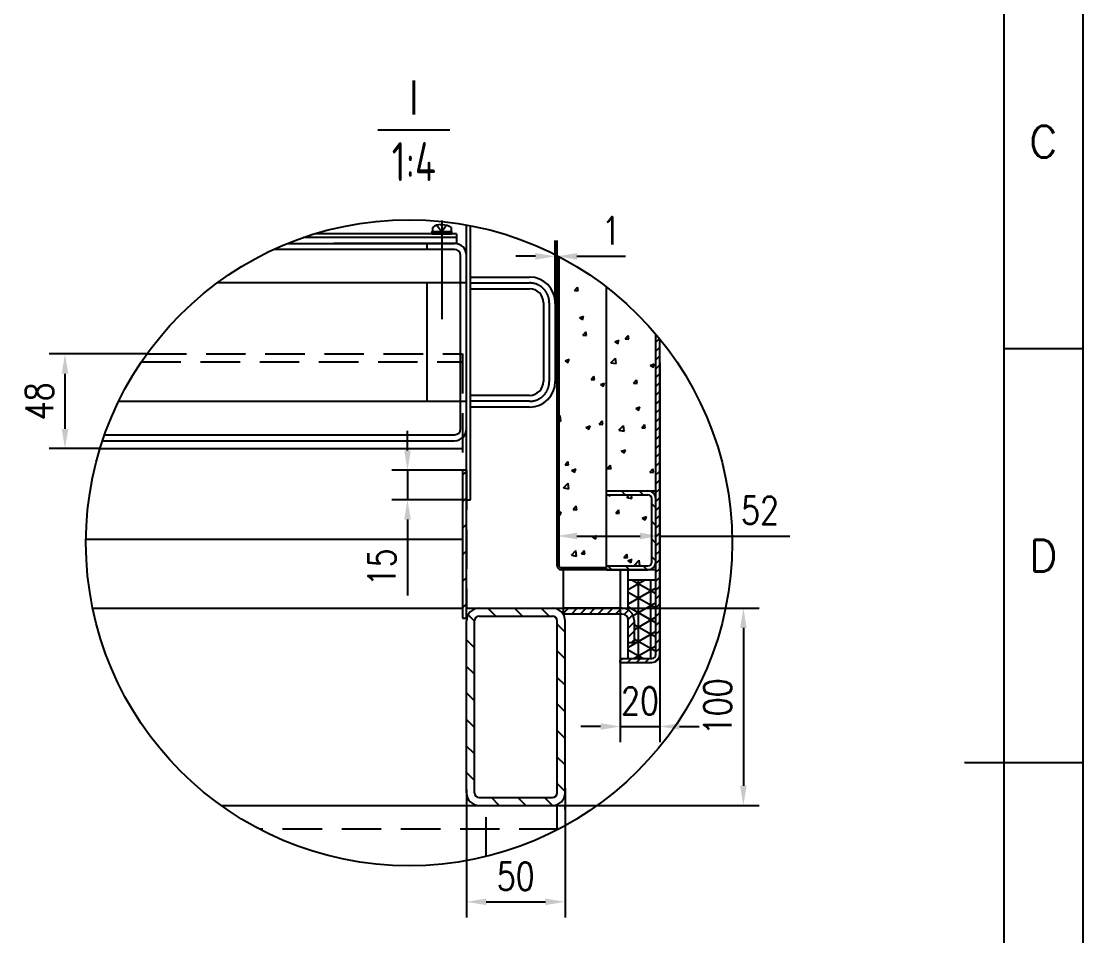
# Model space of a CAD drawing. Header units: inches. Extents: x -500 to 11380, y -200 to 8200.
# Drawn here: x 8689 to 11380, y 3561 to 5881 of the extents above; entities that cross this region are included whole.
import ezdxf
from ezdxf.enums import TextEntityAlignment as Align

# ---------------------------------------------------------------- set-up
doc = ezdxf.new("R2010")
doc.units = ezdxf.units.IN
doc.header["$LTSCALE"] = 200
doc.linetypes.add('CENTER', pattern=[2, 1.25, -0.25, 0.25, -0.25])
doc.linetypes.add('DASHED', pattern=[0.75, 0.5, -0.25])
for name, color, linetype in [('1轮廓实线层', 7, 'Continuous'), ('2细线层', 4, 'Continuous'), ('3中心线层', 1, 'CENTER'), ('4虚线层', 6, 'DASHED'), ('5剖面线层', 2, 'Continuous'), ('6文字层', 3, 'Continuous'), ('7标注层', 4, 'Continuous'), ('8符号标注层', 31, 'Continuous'), ('图框层', 7, 'Continuous')]:
    doc.layers.add(name, color=color, linetype=linetype)
doc.styles.add('PC_TEXTSTYLE', font='isocp.shx', dxfattribs={"width": 0.8, "bigfont": 'hzfs.shx'})
doc.styles.add('TH_GBDIM', font='romans.shx', dxfattribs={"width": 0.8, "bigfont": 'gbcbig.shx'})
doc.dimstyles.new('TH_GBDIM', dxfattribs={"dimscale": 20, "dimtxt": 3.5, "dimasz": 2.5, "dimexe": 2, "dimexo": 0, "dimgap": 1.5, "dimtad": 1, "dimdec": 1, "dimdsep": 46, "dimtxsty": 'TH_GBDIM', "dimcen": 2.5, "dimclrd": 130, "dimclre": 130, "dimclrt": 3, "dimadec": 0, "dimazin": 2, "dimtfac": 0.714286, "dimtdec": 1, "dimtmove": 0, "dimatfit": 3, "dimfxl": 0, "dimtzin": 0, "dimlwd": -1, "dimlwe": -1, "dimarcsym": 0})

# ---------------------------------------------------------------- blocks, each defined once
blk = doc.blocks.new('*D44')
at = {"layer": '7标注层', "color": 130, "transparency": 16777216}
for p, q in [((10035.6, 4391.7), (10559.6, 4391.7)), ((10519.6, 4341.7), (10519.6, 3941.7)), ((10035.6, 3891.7), (10559.6, 3891.7))]:
    blk.add_line(p, q, dxfattribs=at)
for points in [[(10511.3, 4341.7), (10528, 4341.7), (10519.6, 4391.7)], [(10511.3, 3941.7), (10528, 3941.7), (10519.6, 3891.7)]]:
    blk.add_solid(points, dxfattribs=at)
at = {"layer": 'Defpoints', "color": 0, "transparency": 16777216}
for p in [(10035.6, 4391.7), (10035.6, 3891.7), (10519.6, 3891.7)]:
    blk.add_point(p, dxfattribs=at)
at = {"layer": '7标注层', "color": 3, "transparency": 16777216, "insert": (10454.6, 4141.7), "char_height": 70, "attachment_point": 5, "rotation": 90, "style": 'TH_GBDIM'}
blk.add_mtext('100', dxfattribs=at)
blk = doc.blocks.new('*D45')
at = {"layer": '7标注层', "color": 130, "transparency": 16777216}
for p, q in [((9817.6, 3932.2), (9817.6, 3607.2)), ((10067.6, 3935.1), (10067.6, 3607.2)), ((9867.6, 3647.2), (10017.6, 3647.2))]:
    blk.add_line(p, q, dxfattribs=at)
for points in [[(9867.6, 3655.5), (9867.6, 3638.9), (9817.6, 3647.2)], [(10017.6, 3655.5), (10017.6, 3638.9), (10067.6, 3647.2)]]:
    blk.add_solid(points, dxfattribs=at)
at = {"layer": 'Defpoints', "color": 0, "transparency": 16777216}
for p in [(9817.6, 3932.2), (10067.6, 3935.1), (10067.6, 3647.2)]:
    blk.add_point(p, dxfattribs=at)
at = {"layer": '7标注层', "color": 3, "transparency": 16777216, "insert": (9942.6, 3712.2), "char_height": 70, "attachment_point": 5, "style": 'TH_GBDIM'}
blk.add_mtext('50', dxfattribs=at)
blk = doc.blocks.new('*D46')
at = {"layer": '7标注层', "color": 130, "transparency": 16777216}
for p, q in [((10047.6, 4499.2), (10047.6, 4615)), ((10307.6, 4499.2), (10307.6, 4615)), ((10097.6, 4575), (10257.6, 4575)), ((10307.6, 4575), (10637.1, 4575))]:
    blk.add_line(p, q, dxfattribs=at)
for points in [[(10097.6, 4583.4), (10097.6, 4566.7), (10047.6, 4575)], [(10257.6, 4583.4), (10257.6, 4566.7), (10307.6, 4575)]]:
    blk.add_solid(points, dxfattribs=at)
at = {"layer": 'Defpoints', "color": 0, "transparency": 16777216}
for p in [(10307.6, 4575), (10047.6, 4499.2), (10307.6, 4499.2)]:
    blk.add_point(p, dxfattribs=at)
at = {"layer": '7标注层', "color": 3, "transparency": 16777216, "insert": (10561.7, 4640), "char_height": 70, "attachment_point": 5, "style": 'TH_GBDIM'}
blk.add_mtext('52', dxfattribs=at)
blk = doc.blocks.new('*D47')
at = {"layer": '7标注层', "color": 130, "transparency": 16777216}
for p, q in [((10207.6, 4440.5), (10207.6, 4051.9)), ((10307.6, 4440.5), (10307.6, 4051.9)), ((10157.6, 4091.9), (10107.6, 4091.9)), ((10207.6, 4091.9), (10307.6, 4091.9)), ((10357.6, 4091.9), (10407.6, 4091.9))]:
    blk.add_line(p, q, dxfattribs=at)
for points in [[(10157.6, 4100.3), (10157.6, 4083.6), (10207.6, 4091.9)], [(10357.6, 4100.3), (10357.6, 4083.6), (10307.6, 4091.9)]]:
    blk.add_solid(points, dxfattribs=at)
at = {"layer": 'Defpoints', "color": 0, "transparency": 16777216}
for p in [(10207.6, 4440.5), (10307.6, 4440.5), (10307.6, 4091.9)]:
    blk.add_point(p, dxfattribs=at)
at = {"layer": '7标注层', "color": 3, "transparency": 16777216, "insert": (10257.6, 4156.9), "char_height": 70, "attachment_point": 5, "style": 'TH_GBDIM'}
blk.add_mtext('20', dxfattribs=at)
blk = doc.blocks.new('*D48')
at = {"layer": '7标注层', "color": 130, "transparency": 16777216}
for p, q in [((10042.6, 5164.4), (10042.6, 5324.3)), ((10047.6, 5164.4), (10047.6, 5324.3)), ((9992.6, 5284.3), (9942.6, 5284.3)), ((10042.6, 5284.3), (10047.6, 5284.3)), ((10097.6, 5284.3), (10220.9, 5284.3))]:
    blk.add_line(p, q, dxfattribs=at)
for points in [[(9992.6, 5292.6), (9992.6, 5275.9), (10042.6, 5284.3)], [(10097.6, 5292.6), (10097.6, 5275.9), (10047.6, 5284.3)]]:
    blk.add_solid(points, dxfattribs=at)
at = {"layer": 'Defpoints', "color": 0, "transparency": 16777216}
for p in [(10047.6, 5284.3), (10042.6, 5164.4), (10047.6, 5164.4)]:
    blk.add_point(p, dxfattribs=at)
at = {"layer": '7标注层', "color": 3, "transparency": 16777216, "insert": (10184.3, 5349.3), "char_height": 70, "attachment_point": 5, "style": 'TH_GBDIM'}
blk.add_mtext('1', dxfattribs=at)
blk = doc.blocks.new('*D49')
at = {"layer": '7标注层', "color": 130, "transparency": 16777216}
for p, q in [((9668.1, 4791.7), (9668.1, 4841.7)), ((9807.6, 4741.7), (9628.1, 4741.7)), ((9668.1, 4741.7), (9668.1, 4666.7)), ((9817.6, 4666.7), (9628.1, 4666.7)), ((9668.1, 4616.7), (9668.1, 4424.1))]:
    blk.add_line(p, q, dxfattribs=at)
for points in [[(9659.8, 4791.7), (9676.5, 4791.7), (9668.1, 4741.7)], [(9659.8, 4616.7), (9676.5, 4616.7), (9668.1, 4666.7)]]:
    blk.add_solid(points, dxfattribs=at)
at = {"layer": 'Defpoints', "color": 0, "transparency": 16777216}
for p in [(9807.6, 4741.7), (9668.1, 4666.7), (9817.6, 4666.7)]:
    blk.add_point(p, dxfattribs=at)
at = {"layer": '7标注层', "color": 3, "transparency": 16777216, "insert": (9603.1, 4495.4), "char_height": 70, "attachment_point": 5, "rotation": 90, "style": 'TH_GBDIM'}
blk.add_mtext('15', dxfattribs=at)
blk = doc.blocks.new('*D50')
at = {"layer": '7标注层', "color": 130, "transparency": 16777216}
for p, q in [((9007.6, 5036.7), (8759.8, 5036.7)), ((8799.8, 4986.7), (8799.8, 4846.7)), ((8888.6, 4796.7), (8759.8, 4796.7))]:
    blk.add_line(p, q, dxfattribs=at)
for points in [[(8791.5, 4986.7), (8808.2, 4986.7), (8799.8, 5036.7)], [(8791.5, 4846.7), (8808.2, 4846.7), (8799.8, 4796.7)]]:
    blk.add_solid(points, dxfattribs=at)
at = {"layer": 'Defpoints', "color": 0, "transparency": 16777216}
for p in [(9007.6, 5036.7), (8799.8, 4796.7), (8888.6, 4796.7)]:
    blk.add_point(p, dxfattribs=at)
at = {"layer": '7标注层', "color": 3, "transparency": 16777216, "insert": (8734.8, 4916.7), "char_height": 70, "attachment_point": 5, "rotation": 90, "style": 'TH_GBDIM'}
blk.add_mtext('48', dxfattribs=at)

msp = doc.modelspace()

# ---------------------------------------------------------------- hatches: boundary and pattern name
at = {"layer": '5剖面线层'}
h = msp.add_hatch(dxfattribs=at)
h.set_pattern_fill('ANSI31', color=256, scale=5)
edge = h.paths.add_edge_path()
edge.add_arc((9672.12, 4557.78), 819.14, 39.12182, 40.21755)
edge.add_line((10297.61, 5086.69), (10297.61, 4274.24))
edge.add_arc((10287.61, 4274.24), 10, -90, 0, ccw=False)
edge.add_line((10287.61, 4264.24), (10207.61, 4264.24))
edge.add_line((10207.61, 4264.24), (10207.61, 4254.24))
edge.add_line((10207.61, 4254.24), (10287.61, 4254.24))
edge.add_arc((10287.61, 4274.24), 20, 270, 360.17694)
edge.add_line((10307.61, 4274.3), (10307.61, 5074.63))

# ---------------------------------------------------------------- linework, layer by layer
for p, q in [((10172.61, 4489.24), (10277.61, 4489.24)), ((10227.61, 4464.24), (10297.61, 4464.24))]:
    msp.add_line(p, q)
at = {"layer": '1轮廓实线层'}
for p, q in [((9731.36, 5357.46), (9731.36, 5346.74)), ((9731.36, 5346.74), (9755.11, 5346.74)), ((9817.61, 5216.74), (9185.54, 5216.74)), ((9717.61, 4916.74), (9717.61, 5216.74)), ((9827.61, 5201.74), (9977.61, 5201.74)), ((10012.61, 5166.74), (10012.61, 4966.74)), ((9977.61, 4931.74), (9827.61, 4931.74)), ((8935.82, 4916.74), (9817.61, 4916.74)), ((11380, 4000), (11080, 4000))]:
    msp.add_line(p, q, dxfattribs=at)
at = {"layer": '1轮廓实线层', "extrusion": (1.22461e-16, -2.24949e-32, -1)}
for p, q in [((9778.86, 5357.46), (9778.86, 5346.74)), ((9778.86, 5346.74), (9755.11, 5346.74))]:
    msp.add_line(p, q, dxfattribs=at)
at = {"layer": '1轮廓实线层', "color": 0}
for p, q in [((10307.61, 5014.54), (10307.61, 4274.17)), ((8869.99, 4391.74), (9807.61, 4391.74)), ((9817.61, 4391.74), (9849.61, 4391.74)), ((9849.61, 4391.74), (10035.61, 4391.74)), ((9817.61, 3923.74), (9817.61, 4359.74)), ((10067.61, 3923.74), (10067.61, 4359.74)), ((10207.61, 4254.24), (10207.61, 4259.24)), ((10207.61, 4254.24), (10287.61, 4254.24)), ((9195.3, 3891.74), (9867.61, 3891.74)), ((9849.61, 3891.74), (10067.61, 3891.74)), ((10067.61, 3882.46), (10067.61, 3891.74))]:
    msp.add_line(p, q, dxfattribs=at)
at = {"layer": '1轮廓实线层'}
msp.add_lwpolyline([(9755.11, 5363.39), (9753.26, 5363.39), (9753.26, 5365.24)], dxfattribs=at)
at = {"layer": '1轮廓实线层', "extrusion": (1.22461e-16, -2.24949e-32, -1)}
msp.add_lwpolyline([(-9755.11, 5363.39), (-9756.96, 5363.39), (-9756.96, 5365.24)], dxfattribs=at)
at = {"layer": '1轮廓实线层'}
msp.add_lwpolyline([(9780.11, 5341.74), (9780.11, 5346.74), (9730.11, 5346.74), (9730.11, 5341.74)], close=True, dxfattribs=at)
for centre, radius, start, end in [((9755.11, 5325.28), 40, 92.65088, 126.42357), ((9977.61, 5166.74), 35, 0, 90), ((9977.61, 4966.74), 35, 270, 0)]:
    msp.add_arc(centre, radius, start, end, dxfattribs=at)
at = {"layer": '1轮廓实线层', "extrusion": (1.22461e-16, -2.24949e-32, -1)}
msp.add_arc((-9755.11, 5325.28), 40, 92.65088, 126.42357, dxfattribs=at)
at = {"layer": '1轮廓实线层', "color": 0}
for centre, start, end in [((9849.61, 4359.74), 90, 180), ((10035.61, 4359.74), 0, 90), ((9849.61, 3923.74), 180, 270), ((10035.61, 3923.74), 270, 0)]:
    msp.add_arc(centre, 32, start, end, dxfattribs=at)
at = {"layer": '2细线层'}
for p, q in [((11380, 8200), (11380, -200)), ((9817.61, 4666.74), (9817.61, 5363.89)), ((9827.61, 4666.74), (9827.61, 5362.03)), ((9792.61, 5331.74), (9403.83, 5331.74)), ((9792.61, 5341.74), (9434.63, 5341.74)), ((9792.61, 5341.74), (9792.61, 5316.74)), ((9787.61, 5301.74), (9329.31, 5301.74)), ((9363.94, 5316.74), (9787.61, 5316.74)), ((9787.61, 5316.74), (9481.17, 5316.74)), ((9792.61, 5316.74), (9682.92, 5316.74)), ((9717.61, 5301.74), (9717.61, 5316.74)), ((9802.61, 4846.74), (9802.61, 5286.74)), ((10052.61, 4499.24), (10052.61, 5283.19)), ((9827.61, 5231.74), (9977.61, 5231.74)), ((10047.61, 4499.24), (10047.61, 5244.43)), ((10172.61, 4489.24), (10172.61, 5206.24)), ((10042.61, 5166.74), (10042.61, 4966.74)), ((10297.61, 4274.24), (10297.61, 5086.69)), ((10307.61, 4274.24), (10307.61, 5074.63)), ((11380, 5050), (11180, 5050)), ((9977.61, 4901.74), (9827.61, 4901.74)), ((8900.16, 4831.74), (9787.61, 4831.74)), ((8888.62, 4796.74), (9807.61, 4796.74)), ((8895, 4816.74), (9787.61, 4816.74)), ((9817.61, 4741.74), (9807.61, 4741.74)), ((9807.61, 4741.74), (9807.61, 4366.74)), ((9817.61, 4366.74), (9817.61, 4741.74)), ((10172.61, 4689.24), (10297.61, 4689.24)), ((9807.61, 4662.07), (9817.61, 4672.07)), ((9817.61, 4666.74), (9827.61, 4666.74)), ((10172.61, 4679.24), (10277.61, 4679.24)), ((10287.61, 4509.24), (10287.61, 4669.24)), ((8853.04, 4566.74), (9807.61, 4566.74)), ((10172.61, 4494.24), (10057.61, 4494.24)), ((10172.61, 4499.24), (10277.61, 4499.24)), ((10297.61, 4489.24), (10057.61, 4489.24)), ((10062.61, 4489.24), (10062.61, 4376.74)), ((10207.61, 4489.24), (10207.61, 4391.74)), ((10227.61, 4387.72), (10227.61, 4489.24)), ((10212.61, 4391.74), (10062.61, 4391.74)), ((9807.61, 4366.74), (9817.61, 4366.74)), ((9837.61, 3923.74), (9837.61, 4359.74)), ((9849.61, 4371.74), (10035.61, 4371.74)), ((10047.61, 3923.74), (10047.61, 4359.74)), ((10212.61, 4376.74), (10062.61, 4376.74)), ((10207.61, 4376.74), (10207.61, 4254.24)), ((10227.61, 4264.24), (10227.61, 4361.78)), ((10227.61, 4304.24), (10227.61, 4361.74)), ((10242.61, 4361.74), (10242.61, 4304.24)), ((10242.61, 4304.24), (10227.61, 4304.24)), ((10207.61, 4264.24), (10287.61, 4264.24)), ((10207.61, 4254.24), (10287.61, 4254.24)), ((11380, 4000), (11180, 4000)), ((9849.61, 3911.74), (10035.61, 3911.74))]:
    msp.add_line(p, q, dxfattribs=at)
for centre, radius, start, end in [((9787.61, 5286.74), 30, 0, 90), ((9787.61, 5286.74), 15, 0, 90), ((9977.61, 5166.74), 65, 0, 90), ((9977.61, 4966.74), 65, 270, 0), ((9787.61, 4846.74), 30, 270, 0), ((9787.61, 4846.74), 15, 270, 0), ((10277.61, 4669.24), 20, 0, 90), ((10277.61, 4669.24), 10, 0, 90), ((10057.61, 4499.24), 10, 180, 270), ((10057.61, 4499.24), 5, 180, 270), ((10277.61, 4509.24), 10, 270, 0), ((10277.61, 4509.24), 20, 270, 0), ((10212.61, 4361.74), 30, 0, 90), ((9849.61, 4359.74), 12, 90, 180), ((10035.61, 4359.74), 12, 0, 90), ((10212.61, 4361.74), 15, 0, 90), ((10287.61, 4274.24), 20, 270, 0), ((10287.61, 4274.24), 10, 270, 0), ((9849.61, 3923.74), 12, 180, 270), ((10035.61, 3923.74), 12, 270, 0)]:
    msp.add_arc(centre, radius, start, end, dxfattribs=at)
at = {"layer": '3中心线层'}
for p, q in [((9755.11, 5375.24), (9755.11, 5111.74)), ((9755.11, 5374.24), (9755.11, 5279.24)), ((9827.61, 5216.74), (9977.61, 5216.74)), ((10027.61, 5166.74), (10027.61, 4966.74)), ((9977.61, 4916.74), (9827.61, 4916.74))]:
    msp.add_line(p, q, dxfattribs=at)
for centre, start, end in [((9977.61, 5166.74), 0, 90), ((9977.61, 4966.74), 270, 0)]:
    msp.add_arc(centre, 50, start, end, dxfattribs=at)
at = {"layer": '4虚线层'}
for p, q in [((9742.86, 5363.36), (9755.11, 5346.74)), ((9741.36, 5341.74), (9741.36, 5346.74)), ((9752.39, 5350.44), (9755.11, 5350.44)), ((9768.86, 5341.74), (9768.86, 5346.74)), ((9007.6, 5036.74), (9807.61, 5036.74)), ((9807.61, 5036.74), (9807.61, 4741.74)), ((8993.64, 5016.74), (9807.61, 5016.74)), ((8926.89, 4796.74), (9807.61, 4796.74)), ((8933.6, 4816.74), (9807.61, 4816.74)), ((9817.61, 4741.74), (9807.61, 4741.74)), ((9807.61, 4741.74), (9807.61, 4391.74)), ((9817.61, 4741.74), (9817.61, 4391.74)), ((8889.57, 4566.74), (9807.61, 4566.74)), ((9867.61, 3762.32), (9867.61, 3891.74)), ((10047.61, 3829.78), (10047.61, 3891.74)), ((10051.38, 3831.74), (9292.87, 3831.74))]:
    msp.add_line(p, q, dxfattribs=at)
at = {"layer": '4虚线层', "extrusion": (1.22461e-16, -2.24949e-32, -1)}
for p, q in [((9767.36, 5363.36), (9755.11, 5346.74)), ((9757.84, 5350.44), (9755.11, 5350.44))]:
    msp.add_line(p, q, dxfattribs=at)
at = {"layer": '5剖面线层'}
for p, q in [((10091.82, 5197.27), (10099.05, 5205.88)), ((10091.82, 5197.27), (10100.78, 5196.48)), ((10100.8, 5196.45), (10099.07, 5205.86)), ((10103.98, 5128.12), (10114.48, 5132.15)), ((10103.98, 5128.12), (10111.44, 5123.08)), ((10111.46, 5123.06), (10114.5, 5132.12)), ((10052.61, 5089.9), (10047.61, 5084.9)), ((10112.63, 5084.44), (10119.86, 5093.05)), ((10121.61, 5083.62), (10119.88, 5093.03)), ((10112.63, 5084.44), (10121.59, 5083.65)), ((10193.51, 5067.72), (10204.02, 5071.76)), ((10193.51, 5067.72), (10200.97, 5062.69)), ((10200.99, 5062.66), (10204.04, 5071.73)), ((10220.22, 5075.02), (10227.45, 5083.64)), ((10220.22, 5075.02), (10229.18, 5074.24)), ((10229.2, 5074.21), (10227.47, 5083.61)), ((10052.61, 5056.22), (10047.61, 5051.22)), ((10052.61, 5022.55), (10047.61, 5017.55)), ((10067.48, 5019.34), (10077.98, 5023.38)), ((10067.48, 5019.34), (10074.94, 5014.31)), ((10074.96, 5014.28), (10078, 5023.35)), ((10183.99, 5014.17), (10195.67, 5026.35)), ((10183.99, 5014.17), (10197.33, 5012.1)), ((10197.35, 5012.07), (10195.69, 5026.32)), ((10283.05, 5007.33), (10293.55, 5011.36)), ((10283.05, 5007.33), (10290.51, 5002.3)), ((10290.53, 5002.27), (10293.57, 5011.33)), ((10052.61, 4988.87), (10047.61, 4983.87)), ((10133.44, 4971.61), (10140.67, 4980.23)), ((10142.43, 4970.8), (10140.69, 4980.2)), ((10052.61, 4955.2), (10047.61, 4950.2)), ((10133.44, 4971.61), (10142.41, 4970.82)), ((10157.02, 4958.95), (10167.52, 4962.98)), ((10157.02, 4958.95), (10164.48, 4953.92)), ((10164.5, 4953.89), (10167.54, 4962.95)), ((10241.03, 4962.19), (10248.26, 4970.81)), ((10241.03, 4962.19), (10250, 4961.41)), ((10250.02, 4961.38), (10248.28, 4970.78)), ((10052.61, 4921.52), (10047.61, 4916.52)), ((10246.55, 4898.56), (10257.05, 4902.59)), ((10246.55, 4898.56), (10254.01, 4893.53)), ((10254.03, 4893.5), (10257.07, 4902.56)), ((10052.61, 4887.84), (10047.61, 4882.84)), ((10052.61, 4877.25), (10055.47, 4880.23)), ((10052.61, 4875.28), (10053.9, 4876.81)), ((10055.65, 4867.38), (10053.92, 4876.78)), ((10057.15, 4865.96), (10055.49, 4880.2)), ((10052.61, 4854.17), (10047.61, 4849.17)), ((10052.61, 4867.67), (10055.63, 4867.41)), ((10052.61, 4866.68), (10057.13, 4865.98)), ((10120.52, 4850.18), (10131.02, 4854.21)), ((10120.52, 4850.18), (10127.98, 4845.15)), ((10128, 4845.12), (10131.04, 4854.18)), ((10154.25, 4858.78), (10161.48, 4867.4)), ((10154.25, 4858.78), (10163.22, 4857.99)), ((10163.24, 4857.97), (10161.5, 4867.37)), ((10203.88, 4843.22), (10215.56, 4855.4)), ((10217.24, 4841.13), (10215.58, 4855.37)), ((10261.84, 4849.37), (10269.07, 4857.98)), ((10261.84, 4849.37), (10270.81, 4848.58)), ((10270.83, 4848.55), (10269.09, 4857.96)), ((10052.61, 4820.49), (10047.61, 4815.49)), ((10203.88, 4843.22), (10217.22, 4841.15)), ((10210.05, 4789.79), (10220.56, 4793.82)), ((10217.54, 4784.72), (10220.58, 4793.79)), ((10052.61, 4786.82), (10047.61, 4781.82)), ((10067.48, 4755.36), (10074.71, 4763.98)), ((10076.46, 4754.55), (10074.73, 4763.95)), ((10210.05, 4789.79), (10217.52, 4784.75)), ((9807.61, 4729.43), (9817.61, 4739.43)), ((10052.61, 4753.14), (10047.61, 4748.14)), ((10067.48, 4755.36), (10076.44, 4754.58)), ((10084.02, 4741.41), (10094.52, 4745.44)), ((10084.02, 4741.41), (10091.48, 4736.37)), ((10091.5, 4736.35), (10094.54, 4745.41)), ((10175.07, 4745.95), (10182.3, 4754.57)), ((10175.07, 4745.95), (10184.03, 4745.17)), ((10184.05, 4745.14), (10182.32, 4754.54)), ((10282.66, 4736.54), (10289.89, 4745.16)), ((10282.66, 4736.54), (10291.62, 4735.75)), ((10291.64, 4735.72), (10289.91, 4745.13)), ((10052.61, 4719.46), (10047.61, 4714.46)), ((10052.61, 4685.79), (10047.61, 4680.79)), ((10063.68, 4697.11), (10075.36, 4709.28)), ((10063.68, 4697.11), (10077.02, 4695.04)), ((10077.04, 4695.01), (10075.38, 4709.26)), ((10220.28, 4679.24), (10210.28, 4689.24)), ((10265.18, 4679.24), (10255.18, 4689.24)), ((10175.38, 4679.24), (10172.61, 4682)), ((10176.19, 4679.24), (10181.02, 4675.98)), ((10181.04, 4675.95), (10182.14, 4679.24)), ((10223.76, 4672.28), (10230.44, 4679.24)), ((10223.76, 4672.28), (10237.1, 4670.21)), ((10237.12, 4670.18), (10236.07, 4679.24)), ((10297.61, 4646.8), (10287.61, 4656.8)), ((10052.61, 4652.11), (10047.61, 4647.11)), ((10052.61, 4634.59), (10058.03, 4636.66)), ((10052.61, 4629.2), (10054.99, 4627.6)), ((10055.01, 4627.57), (10058.05, 4636.64)), ((10088.29, 4642.53), (10095.52, 4651.15)), ((10088.29, 4642.53), (10097.26, 4641.75)), ((10097.28, 4641.72), (10095.54, 4651.12)), ((10195.88, 4633.12), (10203.11, 4641.74)), ((10195.88, 4633.12), (10204.84, 4632.34)), ((10204.86, 4632.31), (10203.13, 4641.71)), ((9807.61, 4594.72), (9817.61, 4604.72)), ((10052.61, 4618.44), (10047.61, 4613.44)), ((10263.09, 4620.62), (10273.6, 4624.65)), ((10263.09, 4620.62), (10270.55, 4615.59)), ((10270.57, 4615.56), (10273.62, 4624.62)), ((10297.61, 4601.9), (10287.61, 4611.9)), ((10052.61, 4584.76), (10047.61, 4579.76)), ((10137.06, 4572.24), (10147.56, 4576.27)), ((10144.54, 4567.18), (10147.58, 4576.24)), ((10052.61, 4551.08), (10047.61, 4546.08)), ((10137.06, 4572.24), (10144.52, 4567.21)), ((10297.61, 4557), (10287.61, 4567)), ((9807.61, 4527.37), (9817.61, 4537.37)), ((10083.56, 4526.16), (10095.25, 4538.34)), ((10083.56, 4526.16), (10096.9, 4524.09)), ((10096.92, 4524.06), (10095.27, 4538.31)), ((10109.1, 4529.71), (10116.33, 4538.32)), ((10109.1, 4529.71), (10118.07, 4528.92)), ((10118.09, 4528.89), (10116.35, 4538.3)), ((10216.69, 4520.29), (10223.92, 4528.91)), ((10225.68, 4519.48), (10223.94, 4528.88)), ((10297.61, 4512.1), (10287.61, 4522.1)), ((10052.61, 4517.41), (10047.61, 4512.41)), ((10063.12, 4494.24), (10058.12, 4489.24)), ((10096.79, 4494.24), (10091.79, 4489.24)), ((10130.47, 4494.24), (10125.47, 4489.24)), ((10164.14, 4494.24), (10159.14, 4489.24)), ((10185.77, 4489.24), (10175.77, 4499.24)), ((10216.69, 4520.29), (10225.66, 4519.51)), ((10230.67, 4489.24), (10220.67, 4499.24)), ((10226.6, 4511.85), (10237.1, 4515.88)), ((10226.6, 4511.85), (10234.06, 4506.81)), ((10234.08, 4506.79), (10237.12, 4515.85)), ((10243.65, 4501.33), (10255.33, 4513.51)), ((10243.65, 4501.33), (10256.99, 4499.26)), ((10257.01, 4499.24), (10255.35, 4513.48)), ((10275.57, 4489.24), (10265.57, 4499.24)), ((9807.61, 4460.02), (9817.61, 4470.02)), ((10271.81, 4464.24), (10227.61, 4438.72)), ((10297.61, 4442.47), (10227.61, 4402.06)), ((10297.61, 4428.33), (10235.43, 4464.24)), ((10253.62, 4264.24), (10253.62, 4464.24)), ((10285.37, 4264.24), (10285.37, 4464.24)), ((10297.61, 4391.67), (10227.61, 4432.09)), ((9807.61, 4392.67), (9817.61, 4402.67)), ((9892.17, 4371.74), (9872.17, 4391.74)), ((9959.52, 4371.74), (9939.52, 4391.74)), ((10026.88, 4371.74), (10006.88, 4391.74)), ((10062.61, 4378.26), (10076.09, 4391.74)), ((10083.54, 4376.74), (10098.54, 4391.74)), ((10105.99, 4376.74), (10120.99, 4391.74)), ((10128.44, 4376.74), (10143.44, 4391.74)), ((10150.89, 4376.74), (10165.89, 4391.74)), ((10173.34, 4376.74), (10188.34, 4391.74)), ((10195.8, 4376.74), (10210.8, 4391.74)), ((10217.45, 4375.94), (10228.62, 4387.11)), ((10297.61, 4355.01), (10227.61, 4395.42)), ((10297.61, 4405.81), (10240.49, 4372.83)), ((9837.61, 4358.94), (9821.51, 4375.04)), ((10227.5, 4363.54), (10239.33, 4375.37)), ((10297.61, 4369.15), (10242.61, 4337.39)), ((10067.61, 4331), (10047.61, 4351)), ((10227.61, 4341.2), (10242.61, 4356.2)), ((10227.61, 4318.75), (10242.61, 4333.75)), ((10297.61, 4318.35), (10242.61, 4350.1)), ((9837.61, 4291.59), (9817.61, 4311.59)), ((10297.61, 4332.48), (10227.61, 4292.07)), ((10235.55, 4304.24), (10242.61, 4311.3)), ((10297.61, 4281.69), (10242.61, 4313.44)), ((10067.61, 4263.65), (10047.61, 4283.65)), ((10264.34, 4264.24), (10227.61, 4285.44)), ((10297.61, 4295.82), (10242.9, 4264.24)), ((9837.61, 4224.24), (9817.61, 4244.24)), ((10067.61, 4196.29), (10047.61, 4216.29)), ((9837.61, 4156.89), (9817.61, 4176.89)), ((10067.61, 4128.94), (10047.61, 4148.94)), ((9837.61, 4089.53), (9817.61, 4109.53)), ((10067.61, 4061.59), (10047.61, 4081.59)), ((9837.61, 4022.18), (9817.61, 4042.18)), ((10067.61, 3994.24), (10047.61, 4014.24)), ((9837.61, 3954.83), (9817.61, 3974.83)), ((10067.61, 3926.89), (10047.61, 3946.89)), ((9900.71, 3891.74), (9880.71, 3911.74)), ((9968.06, 3891.74), (9948.06, 3911.74)), ((10035.41, 3891.74), (10015.41, 3911.74))]:
    msp.add_line(p, q, dxfattribs=at)
at = {"layer": '8符号标注层', "color": 7}
msp.add_line((9775.69, 5603.97), (9592.75, 5603.97), dxfattribs=at)
at = {"layer": '8符号标注层'}
msp.add_circle((9672.12, 4557.78), 819.14, dxfattribs=at)
at = {"layer": '图框层'}
msp.add_line((11180, 8000), (11180, 0), dxfattribs=at)

# ---------------------------------------------------------------- texts
at = {"layer": '1轮廓实线层', "style": 'PC_TEXTSTYLE'}
msp.add_text('TH_SUPERPART', height=1e-29, rotation=270, dxfattribs=at).set_placement((9755.11, 5346.74))
msp.add_text('TH_SUPERPART', height=1e-29, dxfattribs=at).set_placement((9755.11, 5341.74))
at = {"layer": '6文字层', "style": 'TH_GBDIM'}
for s, p in [('C', (11280, 5575)), ('D', (11280, 4525))]:
    msp.add_text(s, height=80, dxfattribs=at).set_placement(p, align=Align.MIDDLE)
at = {"layer": '6文字层', "char_height": 98.98, "attachment_point": 8, "style": 'PC_TEXTSTYLE'}
for s, insert in [('Ⅰ', (9684.22, 5633.97)), ('1:4', (9684.22, 5474.99))]:
    msp.add_mtext(s, dxfattribs=dict(at, insert=insert))

# ---------------------------------------------------------------- dimensions: what is measured, and where the dimension line sits
at = {"layer": '7标注层'}
for base, p1, p2, picture, middle in [((10047.61, 5284.25), (10042.61, 5164.45), (10047.61, 5164.45), '*D48', (10184.28, 5349.25)), ((10067.61, 3647.22), (9817.61, 3932.24), (10067.61, 3935.11), '*D45', (9942.61, 3712.22))]:
    dim = msp.add_linear_dim(base=base, p1=p1, p2=p2, dimstyle='TH_GBDIM', override={"dimlfac": 0.2}, dxfattribs=at)
    dim.commit()
    dim.dimension.update_dxf_attribs({"geometry": picture, "text_midpoint": middle})
for base, p1, p2, picture, middle in [((8799.83, 4796.74), (9007.6, 5036.74), (8888.62, 4796.74), '*D50', (8734.83, 4916.74)), ((9668.15, 4666.74), (9807.61, 4741.74), (9817.61, 4666.74), '*D49', (9603.15, 4495.4)), ((10519.64, 3891.74), (10035.61, 4391.74), (10035.61, 3891.74), '*D44', (10454.64, 4141.74))]:
    dim = msp.add_linear_dim(base=base, p1=p1, p2=p2, angle=90, dimstyle='TH_GBDIM', override={"dimlfac": 0.2}, dxfattribs=at)
    dim.commit()
    dim.dimension.update_dxf_attribs({"geometry": picture, "text_midpoint": middle})
for base, p1, p2, picture, middle in [((10307.61, 4575.03), (10047.61, 4499.24), (10307.61, 4499.24), '*D46', (10561.73, 4575.03)), ((10307.61, 4091.95), (10207.61, 4440.49), (10307.61, 4440.49), '*D47', (10257.61, 4091.95))]:
    dim = msp.add_linear_dim(base=base, p1=p1, p2=p2, dimstyle='TH_GBDIM', override={"dimlfac": 0.2}, dxfattribs=at)
    dim.commit()
    dim.dimension.update_dxf_attribs({"geometry": picture, "text_midpoint": middle, "dimtype": 160})

doc.saveas('drawing.dxf')
